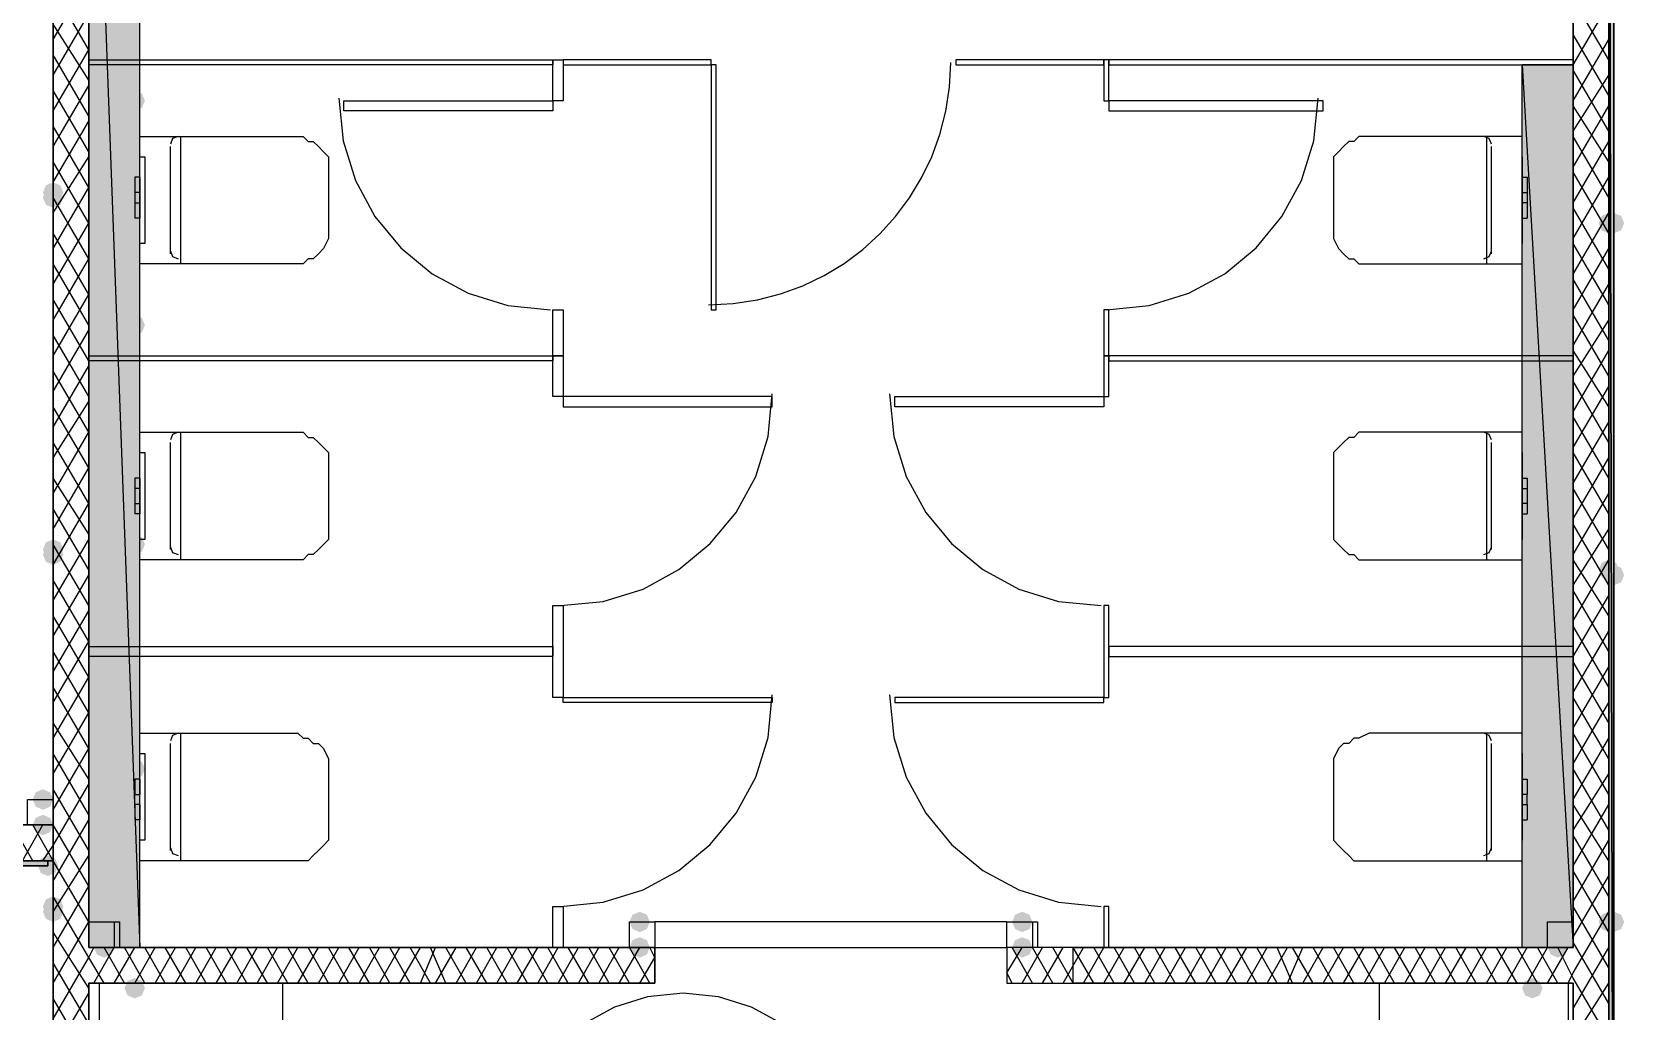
# Model space of a CAD drawing. Header units: millimetres. Extents: x 0 to 420, y 0 to 297.
# Drawn here: x 376.46 to 389.68, y 174.73 to 182.86 of the extents above; entities that cross this region are included whole.
import ezdxf

# ---------------------------------------------------------------- set-up
doc = ezdxf.new("R2010")
doc.units = ezdxf.units.MM
doc.layers.get('0').update_dxf_attribs({"linetype": 'CONTINUOUS'})

msp = doc.modelspace()

# ---------------------------------------------------------------- hatches: boundary and pattern name
at = {"true_color": 0x000007}
h = msp.add_hatch(color=0, dxfattribs=at)
h.paths.add_polyline_path([(376.639667, 187.409667), (376.639667, 169.672)], flags=0)
h.paths.add_polyline_path([(376.639667, 169.672), (376.639667, 187.409667)], flags=0)
h = msp.add_hatch(color=0, dxfattribs=at)
h.paths.add_polyline_path([(389.593667, 187.071), (389.551333, 187.071), (389.593667, 169.672)], flags=0)
h.paths.add_polyline_path([(389.551333, 187.071), (389.593667, 169.672), (389.551333, 169.672)], flags=0)
h = msp.add_hatch(color=0, dxfattribs=at)
h.paths.add_polyline_path([(377.359333, 186.69), (376.936, 186.69), (377.359333, 175.26)], flags=0)
h.paths.add_polyline_path([(376.936, 186.69), (377.359333, 175.26), (376.936, 175.26)], flags=0)
h = msp.add_hatch(color=0, dxfattribs=at)
h.paths.add_polyline_path([(389.255, 182.583667), (388.831667, 182.583667), (389.255, 175.26)], flags=0)
h.paths.add_polyline_path([(388.831667, 182.583667), (389.255, 175.26), (388.831667, 175.26)], flags=0)
for points in [[(377.401667, 182.287333), (377.376796, 182.227537), (377.317, 182.202667), (377.257204, 182.227537), (377.232333, 182.287333), (377.257204, 182.347129), (377.317, 182.372), (377.376796, 182.347129)], [(389.001, 182.287333), (388.976129, 182.227537), (388.916333, 182.202667), (388.856537, 182.227537), (388.831667, 182.287333), (388.856537, 182.347129), (388.916333, 182.372), (388.976129, 182.347129)], [(377.401667, 180.424667), (377.376796, 180.364871), (377.317, 180.34), (377.257204, 180.364871), (377.232333, 180.424667), (377.257204, 180.484462), (377.317, 180.509333), (377.376796, 180.484463)], [(389.001, 180.424667), (388.976129, 180.364871), (388.916333, 180.34), (388.856537, 180.364871), (388.831667, 180.424667), (388.856537, 180.484462), (388.916333, 180.509333), (388.976129, 180.484463)], [(377.401667, 178.604333), (377.376796, 178.544537), (377.317, 178.519667), (377.257204, 178.544537), (377.232333, 178.604333), (377.257204, 178.664129), (377.317, 178.689), (377.376796, 178.664129)], [(389.001, 178.604333), (388.976129, 178.544537), (388.916333, 178.519667), (388.856537, 178.544537), (388.831667, 178.604333), (388.856537, 178.664129), (388.916333, 178.689), (388.976129, 178.664129)], [(377.401667, 176.741667), (377.376796, 176.681871), (377.317, 176.657), (377.257204, 176.681871), (377.232333, 176.741667), (377.257204, 176.801462), (377.317, 176.826333), (377.376796, 176.801463)], [(389.001, 176.741667), (388.976129, 176.681871), (388.916333, 176.657), (388.856537, 176.681871), (388.831667, 176.741667), (388.856537, 176.801462), (388.916333, 176.826333), (388.976129, 176.801463)], [(376.639667, 176.487667), (376.614796, 176.427871), (376.555, 176.403), (376.495204, 176.427871), (376.470333, 176.487667), (376.495204, 176.547462), (376.555, 176.572333), (376.614796, 176.547463)], [(376.639667, 176.276), (376.614796, 176.216204), (376.555, 176.191333), (376.495204, 176.216204), (376.470333, 176.276), (376.495204, 176.335796), (376.555, 176.360667), (376.614796, 176.335796)], [(377.147667, 175.471667), (377.122796, 175.411871), (377.063, 175.387), (377.003204, 175.411871), (376.978333, 175.471667), (377.003204, 175.531462), (377.063, 175.556333), (377.122796, 175.531463)], [(381.592667, 175.471667), (381.567796, 175.411871), (381.508, 175.387), (381.448204, 175.411871), (381.423333, 175.471667), (381.448204, 175.531462), (381.508, 175.556333), (381.567796, 175.531463)], [(384.767667, 175.471667), (384.742796, 175.411871), (384.683, 175.387), (384.623204, 175.411871), (384.598333, 175.471667), (384.623204, 175.531462), (384.683, 175.556333), (384.742796, 175.531463)], [(389.212667, 175.471667), (389.187796, 175.411871), (389.128, 175.387), (389.068204, 175.411871), (389.043333, 175.471667), (389.068204, 175.531462), (389.128, 175.556333), (389.187796, 175.531463)], [(377.147667, 175.26), (377.122796, 175.200204), (377.063, 175.175333), (377.003204, 175.200204), (376.978333, 175.26), (377.003204, 175.319796), (377.063, 175.344667), (377.122796, 175.319796)], [(381.592667, 175.26), (381.567796, 175.200204), (381.508, 175.175333), (381.448204, 175.200204), (381.423333, 175.26), (381.448204, 175.319796), (381.508, 175.344667), (381.567796, 175.319796)], [(384.767667, 175.26), (384.742796, 175.200204), (384.683, 175.175333), (384.623204, 175.200204), (384.598333, 175.26), (384.623204, 175.319796), (384.683, 175.344667), (384.742796, 175.319796)], [(389.212667, 175.26), (389.187796, 175.200204), (389.128, 175.175333), (389.068204, 175.200204), (389.043333, 175.26), (389.068204, 175.319796), (389.128, 175.344667), (389.187796, 175.319796)], [(377.401667, 174.921333), (377.376796, 174.861537), (377.317, 174.836667), (377.257204, 174.861537), (377.232333, 174.921333), (377.257204, 174.981129), (377.317, 175.006), (377.376796, 174.981129)], [(389.001, 174.921333), (388.976129, 174.861537), (388.916333, 174.836667), (388.856537, 174.861537), (388.831667, 174.921333), (388.856537, 174.981129), (388.916333, 175.006), (388.976129, 174.981129)]]:
    msp.add_hatch(color=0, dxfattribs=at).paths.add_polyline_path(points, flags=0)
at = {"true_color": 0x0000fe}
for points in [[(376.724333, 181.525333), (376.699462, 181.465537), (376.639667, 181.440667), (376.579871, 181.465537), (376.555, 181.525333), (376.579871, 181.585129), (376.639667, 181.61), (376.699462, 181.585129)], [(376.724333, 181.483), (376.699462, 181.423204), (376.639667, 181.398333), (376.579871, 181.423204), (376.555, 181.483), (376.579871, 181.542796), (376.639667, 181.567667), (376.699462, 181.542796)], [(389.636, 181.271333), (389.611129, 181.211537), (389.551333, 181.186667), (389.491537, 181.211537), (389.466667, 181.271333), (389.491537, 181.331129), (389.551333, 181.356), (389.611129, 181.331129)], [(389.678333, 181.271333), (389.653462, 181.211537), (389.593667, 181.186667), (389.533871, 181.211537), (389.509, 181.271333), (389.533871, 181.331129), (389.593667, 181.356), (389.653462, 181.331129)], [(376.724333, 178.562), (376.699462, 178.502204), (376.639667, 178.477333), (376.579871, 178.502204), (376.555, 178.562), (376.579871, 178.621796), (376.639667, 178.646667), (376.699462, 178.621796)], [(376.724333, 178.519667), (376.699462, 178.459871), (376.639667, 178.435), (376.579871, 178.459871), (376.555, 178.519667), (376.579871, 178.579462), (376.639667, 178.604333), (376.699462, 178.579463)], [(389.636, 178.392667), (389.611129, 178.332871), (389.551333, 178.308), (389.491537, 178.332871), (389.466667, 178.392667), (389.491537, 178.452462), (389.551333, 178.477333), (389.611129, 178.452463)], [(389.678333, 178.350333), (389.653462, 178.290537), (389.593667, 178.265667), (389.533871, 178.290537), (389.509, 178.350333), (389.533871, 178.410129), (389.593667, 178.435), (389.653462, 178.410129)], [(376.682, 175.937333), (376.657129, 175.877537), (376.597333, 175.852667), (376.537538, 175.877537), (376.512667, 175.937333), (376.537537, 175.997129), (376.597333, 176.022), (376.657129, 175.997129)], [(376.682, 175.937333), (376.657129, 175.877537), (376.597333, 175.852667), (376.537538, 175.877537), (376.512667, 175.937333), (376.537537, 175.997129), (376.597333, 176.022), (376.657129, 175.997129)], [(376.724333, 175.598667), (376.699462, 175.538871), (376.639667, 175.514), (376.579871, 175.538871), (376.555, 175.598667), (376.579871, 175.658462), (376.639667, 175.683333), (376.699462, 175.658463)], [(376.724333, 175.556333), (376.699462, 175.496537), (376.639667, 175.471667), (376.579871, 175.496537), (376.555, 175.556333), (376.579871, 175.616129), (376.639667, 175.641), (376.699462, 175.616129)], [(389.636, 175.471667), (389.611129, 175.411871), (389.551333, 175.387), (389.491537, 175.411871), (389.466667, 175.471667), (389.491537, 175.531462), (389.551333, 175.556333), (389.611129, 175.531463)], [(389.678333, 175.471667), (389.653462, 175.411871), (389.593667, 175.387), (389.533871, 175.411871), (389.509, 175.471667), (389.533871, 175.531462), (389.593667, 175.556333), (389.653462, 175.531463)]]:
    msp.add_hatch(color=0, dxfattribs=at).paths.add_polyline_path(points, flags=0)
at = {"true_color": 0x000007}
h = msp.add_hatch(color=0, dxfattribs=at)
h.paths.add_polyline_path([(376.597333, 175.979667), (370.078, 175.979667), (376.597333, 175.937333)], flags=0)
h.paths.add_polyline_path([(370.078, 175.979667), (376.597333, 175.937333), (370.078, 175.937333)], flags=0)

# ---------------------------------------------------------------- linework, layer by layer
at = {"color": 0, "true_color": 0x000007}
for points in [[(389.551333, 167.216667), (389.551333, 222.504)], [(376.639667, 187.579), (376.639667, 176.276)], [(376.936, 175.26), (376.936, 187.579), (376.639667, 187.579)], [(376.639667, 187.409667), (376.639667, 169.672), (376.639667, 187.409667), (376.639667, 169.672)], [(389.255, 187.409667), (389.255, 175.26)], [(389.593667, 187.071), (389.593667, 169.672), (389.551333, 187.071), (389.551333, 169.672)], [(376.639667, 182.795333), (376.936, 183.303333)], [(376.936, 182.710667), (376.639667, 183.218667)], [(389.551333, 182.626), (389.255, 183.134)], [(389.255, 182.583667), (389.551333, 183.091667)], [(376.639667, 182.499), (376.936, 183.007)], [(376.936, 182.456667), (376.639667, 182.922333)], [(389.551333, 182.329667), (389.255, 182.837667)], [(389.255, 182.287333), (389.551333, 182.795333)], [(376.639667, 182.202667), (376.936, 182.710667)], [(376.936, 182.160333), (376.639667, 182.668333)], [(382.0795, 180.594), (382.285096, 180.604382), (382.484753, 180.634853), (382.67746, 180.684403), (382.862207, 180.752021), (383.037983, 180.836697), (383.203776, 180.937419), (383.358577, 181.053177), (383.501374, 181.182959), (383.631157, 181.325757), (383.746915, 181.480557), (383.847637, 181.646351), (383.932312, 181.822126), (383.99993, 182.006873), (384.04948, 182.19958), (384.079952, 182.399237), (384.090333, 182.604833)], [(389.551333, 182.033333), (389.255, 182.541333)], [(376.639667, 181.906333), (376.936, 182.414333)], [(376.936, 181.864), (376.639667, 182.372)], [(389.255, 182.033333), (389.551333, 182.499)], [(379.010333, 182.3085), (379.046026, 181.954437), (379.148394, 181.624661), (379.310373, 181.326238), (379.524898, 181.066231), (379.784904, 180.851706), (380.083328, 180.689727), (380.413103, 180.587359), (380.767167, 180.551667)], [(385.3815, 180.551667), (385.735563, 180.587359), (386.065339, 180.689727), (386.363762, 180.851706), (386.623769, 181.066231), (386.838294, 181.326238), (387.000273, 181.624661), (387.102641, 181.954437), (387.138333, 182.3085)], [(389.255, 181.737), (389.551333, 182.245)], [(389.551333, 181.779333), (389.255, 182.245)], [(376.639667, 181.61), (376.936, 182.118)], [(376.936, 181.567667), (376.639667, 182.075667)], [(377.676833, 181.991), (377.631932, 181.972401), (377.613333, 181.9275)], [(377.698, 181.991), (377.698, 180.932667)], [(388.577667, 181.9275), (388.559068, 181.972401), (388.514167, 181.991)], [(388.535333, 181.991), (388.535333, 180.932667)], [(389.551333, 181.483), (389.255, 181.991)], [(377.613333, 181.483), (377.613333, 181.906333)], [(388.577667, 181.483), (388.577667, 181.906333)], [(389.255, 181.440667), (389.551333, 181.948667)], [(376.639667, 181.356), (376.936, 181.821667)], [(376.936, 181.271333), (376.639667, 181.779333)], [(377.317, 181.652333), (377.317, 181.567667), (377.317, 181.525333)], [(377.359333, 181.652333), (377.317, 181.652333)], [(377.359333, 181.652333), (377.359333, 181.567667), (377.359333, 181.525333)], [(388.831667, 181.652333), (388.831667, 181.567667), (388.831667, 181.525333)], [(388.831667, 181.652333), (388.874, 181.652333)], [(388.874, 181.652333), (388.874, 181.567667), (388.874, 181.525333)], [(389.551333, 181.186667), (389.255, 181.694667)], [(389.255, 181.144333), (389.551333, 181.652333)], [(376.639667, 181.059667), (376.936, 181.567667)], [(376.936, 180.975), (376.639667, 181.483)], [(377.359333, 181.525333), (377.317, 181.525333), (377.317, 181.483), (377.317, 181.440667), (377.359333, 181.440667)], [(377.359333, 181.525333), (377.359333, 181.483), (377.359333, 181.440667)], [(377.613333, 181.017333), (377.613333, 181.483)], [(388.577667, 181.017333), (388.577667, 181.483)], [(388.831667, 181.525333), (388.831667, 181.483), (388.831667, 181.440667)], [(388.831667, 181.525333), (388.874, 181.525333), (388.874, 181.483), (388.874, 181.440667), (388.831667, 181.440667)], [(377.317, 181.440667), (377.317, 181.356), (377.317, 181.313667)], [(377.359333, 181.313667), (377.317, 181.313667)], [(377.359333, 181.440667), (377.359333, 181.356), (377.359333, 181.313667)], [(388.831667, 181.440667), (388.831667, 181.356), (388.831667, 181.313667)], [(388.831667, 181.313667), (388.874, 181.313667)], [(388.874, 181.440667), (388.874, 181.356), (388.874, 181.313667)], [(389.551333, 180.890333), (389.255, 181.398333)], [(389.255, 180.848), (389.551333, 181.356)], [(376.639667, 180.763333), (376.936, 181.271333)], [(376.936, 180.678667), (376.639667, 181.186667)], [(389.551333, 180.594), (389.255, 181.102)], [(389.255, 180.551667), (389.551333, 181.059667)], [(376.639667, 180.467), (376.936, 180.975)], [(376.936, 180.424667), (376.639667, 180.932667)], [(377.613333, 181.0385), (377.631932, 180.993599), (377.676833, 180.975)], [(388.514167, 180.975), (388.559068, 180.993599), (388.577667, 181.0385)], [(389.551333, 180.297667), (389.255, 180.805667)], [(376.639667, 180.170667), (376.936, 180.678667)], [(389.255, 180.255333), (389.551333, 180.763333)], [(376.936, 180.128333), (376.639667, 180.636333)], [(389.551333, 180.001333), (389.255, 180.509333)], [(389.255, 180.001333), (389.551333, 180.467)], [(376.639667, 179.874333), (376.936, 180.382333)], [(376.936, 179.832), (376.639667, 180.34)], [(389.255, 179.705), (389.551333, 180.213)], [(389.551333, 179.747333), (389.255, 180.213)], [(376.639667, 179.578), (376.936, 180.086)], [(376.936, 179.535667), (376.639667, 180.043667)], [(389.551333, 179.451), (389.255, 179.959)], [(389.255, 179.408667), (389.551333, 179.916667)], [(376.639667, 179.324), (376.936, 179.789667)], [(376.936, 179.239333), (376.639667, 179.747333)], [(380.851833, 178.096333), (381.205897, 178.132026), (381.535672, 178.234394), (381.834096, 178.396373), (382.094102, 178.610898), (382.308627, 178.870904), (382.470606, 179.169328), (382.572974, 179.499103), (382.608667, 179.853167)], [(383.582333, 179.853167), (383.618026, 179.499103), (383.720394, 179.169328), (383.882373, 178.870904), (384.096898, 178.610898), (384.356904, 178.396373), (384.655328, 178.234394), (384.985103, 178.132026), (385.339167, 178.096333)], [(389.551333, 179.154667), (389.255, 179.662667)], [(389.255, 179.112333), (389.551333, 179.620333)], [(376.639667, 179.027667), (376.936, 179.535667)], [(377.676833, 179.535667), (377.631932, 179.517068), (377.613333, 179.472167)], [(377.698, 179.535667), (377.698, 178.477333)], [(388.577667, 179.472167), (388.559068, 179.517068), (388.514167, 179.535667)], [(388.535333, 179.535667), (388.535333, 178.477333)], [(376.936, 178.943), (376.639667, 179.451)], [(377.613333, 178.985333), (377.613333, 179.451)], [(388.577667, 178.985333), (388.577667, 179.451)], [(389.551333, 178.858333), (389.255, 179.366333)], [(376.639667, 178.731333), (376.936, 179.239333)], [(389.255, 178.816), (389.551333, 179.324)], [(376.936, 178.689), (376.639667, 179.154667)], [(377.317, 179.154667), (377.317, 179.112333), (377.317, 179.07)], [(377.359333, 179.154667), (377.317, 179.154667)], [(377.359333, 179.07), (377.317, 179.07), (377.317, 179.027667), (377.317, 178.985333), (377.317, 178.943), (377.359333, 178.943)], [(377.359333, 179.154667), (377.359333, 179.112333), (377.359333, 179.07)], [(377.359333, 179.07), (377.359333, 179.027667), (377.359333, 178.985333), (377.359333, 178.943)], [(388.831667, 179.154667), (388.831667, 179.112333), (388.831667, 179.07)], [(388.831667, 179.154667), (388.874, 179.154667)], [(388.831667, 179.07), (388.831667, 179.027667), (388.831667, 178.985333), (388.831667, 178.943)], [(388.831667, 179.07), (388.874, 179.07), (388.874, 179.027667), (388.874, 178.985333), (388.874, 178.943), (388.831667, 178.943)], [(388.874, 179.154667), (388.874, 179.112333), (388.874, 179.07)], [(389.551333, 178.562), (389.255, 179.07)], [(376.639667, 178.435), (376.936, 178.943)], [(377.317, 178.943), (377.317, 178.900667), (377.317, 178.858333)], [(377.359333, 178.943), (377.359333, 178.900667), (377.359333, 178.858333)], [(377.613333, 178.562), (377.613333, 178.985333)], [(388.577667, 178.562), (388.577667, 178.985333)], [(388.831667, 178.943), (388.831667, 178.900667), (388.831667, 178.858333)], [(388.874, 178.943), (388.874, 178.900667), (388.874, 178.858333)], [(389.255, 178.519667), (389.551333, 179.027667)], [(376.936, 178.392667), (376.639667, 178.900667)], [(377.359333, 178.858333), (377.317, 178.858333)], [(388.831667, 178.858333), (388.874, 178.858333)], [(389.551333, 178.265667), (389.255, 178.773667)], [(389.255, 178.265667), (389.551333, 178.731333)], [(376.639667, 178.138667), (376.936, 178.646667)], [(376.936, 178.096333), (376.639667, 178.604333)], [(377.613333, 178.583167), (377.631932, 178.538265), (377.676833, 178.519667)], [(388.514167, 178.519667), (388.559068, 178.538265), (388.577667, 178.583167)], [(389.255, 177.969333), (389.551333, 178.477333)], [(389.551333, 178.011667), (389.255, 178.477333)], [(376.639667, 177.842333), (376.936, 178.350333)], [(376.936, 177.8), (376.639667, 178.308)], [(389.551333, 177.715333), (389.255, 178.223333)], [(389.255, 177.673), (389.551333, 178.181)], [(376.639667, 177.546), (376.936, 178.054)], [(376.936, 177.503667), (376.639667, 178.011667)], [(380.788333, 177.715333), (380.788333, 178.096333), (380.873, 178.096333), (380.873, 177.715333)], [(385.402667, 177.715333), (385.402667, 178.096333), (385.360333, 178.096333), (385.360333, 177.715333)], [(389.551333, 177.419), (389.255, 177.927)], [(389.255, 177.376667), (389.551333, 177.884667)], [(376.639667, 177.292), (376.936, 177.8)], [(376.936, 177.207333), (376.639667, 177.715333)], [(380.873, 177.715333), (380.873, 177.334333), (380.788333, 177.334333), (380.788333, 177.715333)], [(385.360333, 177.715333), (385.360333, 177.334333), (385.402667, 177.334333), (385.402667, 177.715333)], [(389.551333, 177.122667), (389.255, 177.630667)], [(376.639667, 176.995667), (376.936, 177.503667)], [(389.255, 177.080333), (389.551333, 177.588333)], [(376.936, 176.911), (376.639667, 177.419)], [(380.851833, 175.598667), (381.205897, 175.634359), (381.535672, 175.736727), (381.834096, 175.898706), (382.094102, 176.113231), (382.308627, 176.373238), (382.470606, 176.671661), (382.572974, 177.001437), (382.608667, 177.3555)], [(383.582333, 177.3555), (383.618026, 177.001437), (383.720394, 176.671661), (383.882373, 176.373238), (384.096898, 176.113231), (384.356904, 175.898706), (384.655328, 175.736727), (384.985103, 175.634359), (385.339167, 175.598667)], [(389.551333, 176.826333), (389.255, 177.334333)], [(389.255, 176.784), (389.551333, 177.292)], [(376.639667, 176.699333), (376.936, 177.207333)], [(376.936, 176.657), (376.639667, 177.122667)], [(377.676833, 177.038), (377.631932, 177.019401), (377.613333, 176.9745)], [(377.613333, 176.487667), (377.613333, 176.953333)], [(377.698, 177.038), (377.698, 175.979667)], [(388.577667, 176.9745), (388.559068, 177.019401), (388.514167, 177.038)], [(388.535333, 177.038), (388.535333, 175.979667)], [(388.577667, 176.487667), (388.577667, 176.953333)], [(389.551333, 176.53), (389.255, 177.038)], [(389.255, 176.487667), (389.551333, 176.995667)], [(376.639667, 176.403), (376.936, 176.911)], [(376.936, 176.360667), (376.639667, 176.868667)], [(389.551333, 176.233667), (389.255, 176.741667)], [(389.255, 176.233667), (389.551333, 176.699333)], [(376.639667, 176.106667), (376.936, 176.614667)], [(376.936, 176.064333), (376.639667, 176.572333)], [(377.317, 176.657), (377.317, 176.614667), (377.317, 176.53)], [(377.359333, 176.657), (377.317, 176.657)], [(377.359333, 176.657), (377.359333, 176.614667), (377.359333, 176.53)], [(388.831667, 176.657), (388.831667, 176.614667), (388.831667, 176.53)], [(388.831667, 176.657), (388.874, 176.657)], [(388.874, 176.657), (388.874, 176.614667), (388.874, 176.53)], [(377.359333, 176.445333), (377.317, 176.445333), (377.317, 176.487667), (377.317, 176.53), (377.359333, 176.53)], [(377.317, 176.445333), (377.317, 176.403), (377.317, 176.318333)], [(377.359333, 176.445333), (377.359333, 176.487667), (377.359333, 176.53)], [(377.359333, 176.445333), (377.359333, 176.403), (377.359333, 176.318333)], [(377.613333, 176.064333), (377.613333, 176.487667)], [(388.577667, 176.064333), (388.577667, 176.487667)], [(388.831667, 176.445333), (388.831667, 176.487667), (388.831667, 176.53)], [(388.831667, 176.445333), (388.874, 176.445333), (388.874, 176.487667), (388.874, 176.53), (388.831667, 176.53)], [(388.831667, 176.445333), (388.831667, 176.403), (388.831667, 176.318333)], [(388.874, 176.445333), (388.874, 176.403), (388.874, 176.318333)], [(389.255, 175.937333), (389.551333, 176.445333)], [(389.551333, 175.979667), (389.255, 176.445333)], [(376.639667, 175.810333), (376.936, 176.318333)], [(377.359333, 176.318333), (377.317, 176.318333)], [(388.831667, 176.318333), (388.874, 176.318333)], [(376.639667, 176.276), (370.078, 176.276)], [(376.470333, 175.979667), (376.301, 176.276)], [(376.385667, 175.979667), (376.555, 176.276)], [(376.639667, 175.979667), (376.470333, 176.276)], [(376.936, 175.768), (376.639667, 176.276)], [(389.551333, 175.683333), (389.255, 176.191333)], [(376.555, 175.979667), (376.639667, 176.106667)], [(377.613333, 176.0855), (377.631932, 176.040599), (377.676833, 176.022)], [(388.514167, 176.022), (388.559068, 176.040599), (388.577667, 176.0855)], [(389.255, 175.641), (389.551333, 176.149)], [(376.597333, 175.937333), (370.078, 175.937333), (376.597333, 175.979667), (370.078, 175.979667)], [(370.078, 175.979667), (376.639667, 175.979667)], [(376.639667, 175.556333), (376.936, 176.022)], [(376.936, 175.471667), (376.639667, 175.979667)], [(376.639667, 175.979667), (376.639667, 167.216667)], [(389.551333, 175.387), (389.255, 175.895)], [(376.639667, 175.26), (376.936, 175.768)], [(389.255, 175.344667), (389.551333, 175.852667)], [(376.936, 175.175333), (376.639667, 175.683333)], [(389.551333, 175.090667), (389.255, 175.598667)], [(389.255, 175.048333), (389.551333, 175.556333)], [(376.639667, 174.963667), (376.936, 175.471667)], [(376.936, 174.921333), (376.639667, 175.387)], [(383.116667, 175.471667), (381.635, 175.471667), (381.635, 175.344667)], [(384.556, 175.344667), (384.556, 175.471667), (383.116667, 175.471667)], [(376.936, 175.175333), (376.978333, 175.26)], [(381.635, 175.26), (376.936, 175.26)], [(376.936, 174.963667), (381.635, 174.963667), (381.635, 175.26)], [(376.978333, 174.963667), (377.147667, 175.26)], [(377.232333, 174.963667), (377.063, 175.26)], [(377.147667, 174.963667), (377.317, 175.26)], [(377.401667, 174.963667), (377.232333, 175.26)], [(377.317, 174.963667), (377.486333, 175.26)], [(377.571, 174.963667), (377.401667, 175.26)], [(377.486333, 174.963667), (377.655667, 175.26)], [(377.740333, 174.963667), (377.571, 175.26)], [(377.655667, 174.963667), (377.825, 175.26)], [(377.909667, 174.963667), (377.740333, 175.26)], [(377.825, 174.963667), (377.994333, 175.26)], [(378.079, 174.963667), (377.909667, 175.26)], [(377.994333, 174.963667), (378.163667, 175.26)], [(378.248333, 174.963667), (378.079, 175.26)], [(378.163667, 174.963667), (378.333, 175.26)], [(378.417667, 174.963667), (378.248333, 175.26)], [(378.333, 174.963667), (378.502333, 175.26)], [(378.587, 174.963667), (378.417667, 175.26)], [(378.502333, 174.963667), (378.671667, 175.26)], [(378.756333, 174.963667), (378.587, 175.26)], [(378.671667, 174.963667), (378.841, 175.26)], [(378.925667, 174.963667), (378.756333, 175.26)], [(378.841, 174.963667), (379.010333, 175.26)], [(379.095, 174.963667), (378.925667, 175.26)], [(379.010333, 174.963667), (379.179667, 175.26)], [(379.264333, 174.963667), (379.095, 175.26)], [(379.179667, 174.963667), (379.349, 175.26)], [(379.433667, 174.963667), (379.264333, 175.26)], [(379.349, 174.963667), (379.518333, 175.26)], [(379.603, 174.963667), (379.433667, 175.26)], [(379.518333, 174.963667), (379.687667, 175.26)], [(379.772333, 174.963667), (379.603, 175.26)], [(379.687667, 174.963667), (379.814667, 175.26)], [(379.899333, 174.963667), (379.772333, 175.26)], [(379.814667, 174.963667), (379.984, 175.26)], [(380.068667, 174.963667), (379.899333, 175.26)], [(379.984, 174.963667), (380.153333, 175.26)], [(380.238, 174.963667), (380.068667, 175.26)], [(380.153333, 174.963667), (380.322667, 175.26)], [(380.407333, 174.963667), (380.238, 175.26)], [(380.322667, 174.963667), (380.492, 175.26)], [(380.576667, 174.963667), (380.407333, 175.26)], [(380.492, 174.963667), (380.661333, 175.26)], [(380.746, 174.963667), (380.576667, 175.26)], [(380.661333, 174.963667), (380.830667, 175.26)], [(380.915333, 174.963667), (380.746, 175.26)], [(380.830667, 174.963667), (381, 175.26)], [(381.084667, 174.963667), (380.915333, 175.26)], [(381, 174.963667), (381.169333, 175.26)], [(381.254, 174.963667), (381.084667, 175.26)], [(381.169333, 174.963667), (381.338667, 175.26)], [(381.423333, 174.963667), (381.254, 175.26)], [(381.338667, 174.963667), (381.508, 175.26)], [(381.592667, 174.963667), (381.423333, 175.26)], [(381.635, 175.175333), (381.592667, 175.26)], [(381.635, 175.344667), (381.635, 175.26), (383.116667, 175.26)], [(383.116667, 175.26), (384.556, 175.26), (384.556, 175.344667)], [(384.556, 175.048333), (384.683, 175.26)], [(389.255, 175.26), (384.556, 175.26), (384.556, 174.963667), (389.255, 174.963667)], [(384.767667, 174.963667), (384.598333, 175.26)], [(384.683, 174.963667), (384.852333, 175.26)], [(384.937, 174.963667), (384.767667, 175.26)], [(384.852333, 174.963667), (385.021667, 175.26)], [(385.106333, 174.963667), (384.937, 175.26)], [(385.021667, 174.963667), (385.191, 175.26)], [(385.275667, 174.963667), (385.106333, 175.26)], [(385.191, 174.963667), (385.360333, 175.26)], [(385.445, 174.963667), (385.275667, 175.26)], [(385.360333, 174.963667), (385.529667, 175.26)], [(385.614333, 174.963667), (385.445, 175.26)], [(385.529667, 174.963667), (385.699, 175.26)], [(385.783667, 174.963667), (385.614333, 175.26)], [(385.699, 174.963667), (385.868333, 175.26)], [(385.953, 174.963667), (385.783667, 175.26)], [(385.868333, 174.963667), (386.037667, 175.26)], [(386.122333, 174.963667), (385.953, 175.26)], [(386.037667, 174.963667), (386.207, 175.26)], [(386.291667, 174.963667), (386.122333, 175.26)], [(386.207, 174.963667), (386.376333, 175.26)], [(386.461, 174.963667), (386.291667, 175.26)], [(386.376333, 174.963667), (386.545667, 175.26)], [(386.630333, 174.963667), (386.461, 175.26)], [(386.545667, 174.963667), (386.715, 175.26)], [(386.799667, 174.963667), (386.630333, 175.26)], [(386.715, 174.963667), (386.884333, 175.26)], [(386.926667, 174.963667), (386.799667, 175.26)], [(386.884333, 174.963667), (387.011333, 175.26)], [(387.096, 174.963667), (386.926667, 175.26)], [(387.011333, 174.963667), (387.180667, 175.26)], [(387.265333, 174.963667), (387.096, 175.26)], [(387.180667, 174.963667), (387.35, 175.26)], [(387.434667, 174.963667), (387.265333, 175.26)], [(387.35, 174.963667), (387.519333, 175.26)], [(387.604, 174.963667), (387.434667, 175.26)], [(387.519333, 174.963667), (387.688667, 175.26)], [(387.773333, 174.963667), (387.604, 175.26)], [(387.688667, 174.963667), (387.858, 175.26)], [(387.942667, 174.963667), (387.773333, 175.26)], [(387.858, 174.963667), (388.027333, 175.26)], [(388.112, 174.963667), (387.942667, 175.26)], [(388.027333, 174.963667), (388.196667, 175.26)], [(388.281333, 174.963667), (388.112, 175.26)], [(388.196667, 174.963667), (388.366, 175.26)], [(388.450667, 174.963667), (388.281333, 175.26)], [(388.366, 174.963667), (388.535333, 175.26)], [(388.62, 174.963667), (388.450667, 175.26)], [(388.535333, 174.963667), (388.704667, 175.26)], [(388.789333, 174.963667), (388.62, 175.26)], [(388.704667, 174.963667), (388.874, 175.26)], [(388.958667, 174.963667), (388.789333, 175.26)], [(388.874, 174.963667), (389.043333, 175.26)], [(389.128, 174.963667), (388.958667, 175.26)], [(389.043333, 174.963667), (389.212667, 175.26)], [(389.255, 175.006), (389.128, 175.26)], [(389.551333, 174.794333), (389.255, 175.302333)], [(389.255, 174.752), (389.551333, 175.26)], [(376.639667, 174.667333), (376.936, 175.175333)], [(376.936, 174.625), (376.639667, 175.133)], [(377.063, 174.963667), (376.936, 175.175333)], [(381.508, 174.963667), (381.635, 175.175333)], [(384.598333, 174.963667), (384.556, 175.048333)], [(389.212667, 174.963667), (389.255, 175.048333)], [(389.551333, 174.498), (389.255, 175.006)], [(376.639667, 174.371), (376.936, 174.879)], [(376.936, 174.328667), (376.639667, 174.836667)], [(378.544667, 174.963667), (376.936, 174.963667), (376.936, 170.307), (378.544667, 170.307)], [(376.936, 170.307), (376.936, 174.963667)], [(377.020667, 174.963667), (377.020667, 170.307)], [(378.544667, 174.963667), (378.544667, 170.307)], [(383.328333, 173.4185), (383.298661, 173.712842), (383.21356, 173.986993), (383.078903, 174.23508), (382.900563, 174.45123), (382.684413, 174.62957), (382.436326, 174.764227), (382.162175, 174.849328), (381.867833, 174.879), (381.573492, 174.849328), (381.299341, 174.764227), (381.051254, 174.62957), (380.835104, 174.45123), (380.656764, 174.23508), (380.522107, 173.986993), (380.437005, 173.712842), (380.407333, 173.4185)], [(387.646333, 174.963667), (387.646333, 170.307)], [(387.646333, 174.963667), (389.255, 174.963667), (389.255, 170.307), (387.646333, 170.307)], [(389.212667, 174.963667), (389.212667, 170.307)], [(389.255, 174.498), (389.551333, 174.963667)], [(389.255, 174.963667), (389.255, 170.307)]]:
    msp.add_lwpolyline(points, dxfattribs=at)
for points in [[(376.639667, 187.409667), (360.045, 187.409667), (360.045, 176.276), (376.639667, 176.276)], [(376.639667, 187.409667), (376.639667, 169.672)], [(376.639667, 169.672), (376.639667, 187.409667)], [(376.639667, 187.409667), (376.639667, 169.672)], [(376.639667, 187.409667), (376.639667, 169.672)], [(389.593667, 187.071), (389.551333, 187.071), (389.593667, 169.672)], [(389.551333, 187.071), (389.593667, 169.672), (389.551333, 169.672)], [(389.593667, 169.672), (389.593667, 187.071), (389.551333, 187.071), (389.551333, 169.672)], [(389.593667, 169.672), (389.593667, 187.071), (389.551333, 187.071), (389.551333, 169.672)], [(377.359333, 186.69), (376.936, 186.69), (377.359333, 175.26)], [(376.936, 186.69), (377.359333, 175.26), (376.936, 175.26)], [(377.359333, 175.26), (377.359333, 186.69), (376.936, 186.69), (376.936, 175.26)], [(376.936, 182.583667), (376.936, 182.626), (380.788333, 182.626), (380.788333, 182.583667)], [(380.873, 182.287333), (380.788333, 182.287333), (380.788333, 182.626), (380.873, 182.626)], [(382.100667, 182.583667), (382.100667, 182.626), (380.873, 182.626), (380.873, 182.583667)], [(382.100667, 182.583667), (382.100667, 180.551667), (382.143, 180.551667), (382.143, 182.583667)], [(385.360333, 182.583667), (385.360333, 182.626), (384.132667, 182.626), (384.132667, 182.583667)], [(385.360333, 182.287333), (385.402667, 182.287333), (385.402667, 182.626), (385.360333, 182.626)], [(389.255, 182.583667), (389.255, 182.626), (385.402667, 182.626), (385.402667, 182.583667)], [(389.255, 182.583667), (388.831667, 182.583667), (389.255, 175.26)], [(388.831667, 182.583667), (389.255, 175.26), (388.831667, 175.26)], [(389.255, 175.26), (388.831667, 175.26), (388.831667, 182.583667), (389.255, 182.583667)], [(380.788333, 182.202667), (379.052667, 182.202667), (379.052667, 182.287333), (380.788333, 182.287333)], [(385.402667, 182.202667), (387.180667, 182.202667), (387.180667, 182.287333), (385.402667, 182.287333)], [(378.925667, 181.229), (378.925667, 181.186667), (378.925667, 181.144333), (378.883333, 181.059667), (378.841, 181.017333), (378.798667, 180.975), (378.756333, 180.975), (378.714, 180.932667), (378.671667, 180.932667), (377.359333, 180.932667), (377.359333, 181.991), (378.671667, 181.991), (378.714, 181.991), (378.756333, 181.948667), (378.798667, 181.948667), (378.841, 181.906333), (378.883333, 181.864), (378.925667, 181.821667), (378.925667, 181.737), (378.925667, 181.694667)], [(387.265333, 181.229), (387.265333, 181.186667), (387.265333, 181.144333), (387.307667, 181.059667), (387.35, 181.017333), (387.392333, 180.975), (387.434667, 180.975), (387.477, 180.932667), (387.561667, 180.932667), (388.831667, 180.932667), (388.831667, 181.991), (387.561667, 181.991), (387.477, 181.991), (387.434667, 181.948667), (387.392333, 181.948667), (387.35, 181.906333), (387.307667, 181.864), (387.265333, 181.821667), (387.265333, 181.737), (387.265333, 181.694667)], [(377.359333, 181.102), (377.359333, 181.821667), (377.401667, 181.821667), (377.401667, 181.102)], [(388.831667, 181.102), (388.831667, 181.821667)], [(380.873, 180.170667), (380.788333, 180.170667), (380.788333, 180.551667), (380.873, 180.551667)], [(385.360333, 180.170667), (385.402667, 180.170667), (385.402667, 180.551667), (385.360333, 180.551667)], [(376.936, 180.128333), (376.936, 180.170667), (380.788333, 180.170667), (380.788333, 180.128333)], [(380.873, 179.832), (380.873, 179.747333), (382.608667, 179.747333), (382.608667, 179.832), (380.873, 179.832), (380.788333, 179.832), (380.788333, 180.170667), (380.873, 180.170667)], [(385.360333, 179.832), (385.360333, 179.747333), (383.624667, 179.747333), (383.624667, 179.832), (385.360333, 179.832), (385.402667, 179.832), (385.402667, 180.170667), (385.360333, 180.170667)], [(389.255, 180.128333), (389.255, 180.170667), (385.402667, 180.170667), (385.402667, 180.128333)], [(378.925667, 178.773667), (378.925667, 178.731333), (378.925667, 178.646667), (378.883333, 178.604333), (378.841, 178.562), (378.798667, 178.519667), (378.756333, 178.519667), (378.714, 178.477333), (378.671667, 178.477333), (377.359333, 178.477333), (377.359333, 179.535667), (378.671667, 179.535667), (378.714, 179.535667), (378.756333, 179.493333), (378.798667, 179.493333), (378.841, 179.451), (378.883333, 179.408667), (378.925667, 179.366333), (378.925667, 179.281667), (378.925667, 179.239333)], [(387.265333, 178.773667), (387.265333, 178.731333), (387.265333, 178.646667), (387.307667, 178.604333), (387.35, 178.562), (387.392333, 178.519667), (387.434667, 178.519667), (387.477, 178.477333), (387.561667, 178.477333), (388.831667, 178.477333), (388.831667, 179.535667), (387.561667, 179.535667), (387.477, 179.535667), (387.434667, 179.493333), (387.392333, 179.493333), (387.35, 179.451), (387.307667, 179.408667), (387.265333, 179.366333), (387.265333, 179.281667), (387.265333, 179.239333)], [(377.359333, 178.646667), (377.359333, 179.366333), (377.401667, 179.366333), (377.401667, 178.646667)], [(388.831667, 178.646667), (388.831667, 179.366333)], [(376.936, 177.673), (376.936, 177.757667), (380.788333, 177.757667), (380.788333, 177.673)], [(389.255, 177.673), (389.255, 177.757667), (385.402667, 177.757667), (385.402667, 177.673)], [(380.873, 177.334333), (382.608667, 177.334333), (382.608667, 177.292), (380.873, 177.292)], [(385.360333, 177.334333), (383.624667, 177.334333), (383.624667, 177.292), (385.360333, 177.292)], [(378.925667, 176.276), (378.925667, 176.191333), (378.925667, 176.149), (378.883333, 176.106667), (378.841, 176.064333), (378.798667, 176.022), (378.756333, 175.979667), (378.714, 175.979667), (378.671667, 175.979667), (377.359333, 175.979667), (377.359333, 177.038), (378.671667, 177.038), (378.714, 176.995667), (378.756333, 176.995667), (378.798667, 176.953333), (378.841, 176.953333), (378.883333, 176.911), (378.925667, 176.826333), (378.925667, 176.784), (378.925667, 176.741667)], [(387.265333, 176.276), (387.265333, 176.191333), (387.265333, 176.149), (387.307667, 176.106667), (387.35, 176.064333), (387.392333, 176.022), (387.434667, 175.979667), (387.477, 175.979667), (387.561667, 175.979667), (388.831667, 175.979667), (388.831667, 177.038), (387.561667, 177.038), (387.477, 176.995667), (387.434667, 176.995667), (387.392333, 176.953333), (387.35, 176.953333), (387.307667, 176.911), (387.265333, 176.826333), (387.265333, 176.784), (387.265333, 176.741667)], [(377.359333, 176.149), (377.359333, 176.868667), (377.401667, 176.868667), (377.401667, 176.149)], [(388.831667, 176.149), (388.831667, 176.868667)], [(376.639667, 176.276), (376.428, 176.276), (376.428, 176.487667), (376.639667, 176.487667), (376.639667, 176.276), (376.428, 176.276), (376.428, 176.487667), (376.639667, 176.487667)], [(376.597333, 175.979667), (370.078, 175.979667), (376.597333, 175.937333)], [(370.078, 175.979667), (376.597333, 175.937333), (370.078, 175.937333)], [(370.078, 175.937333), (370.078, 175.979667), (376.597333, 175.979667), (376.597333, 175.937333), (370.078, 175.937333), (376.597333, 175.937333), (376.597333, 175.979667), (370.078, 175.979667)], [(380.873, 175.26), (380.788333, 175.26), (380.788333, 175.598667), (380.873, 175.598667)], [(385.360333, 175.26), (385.402667, 175.26), (385.402667, 175.598667), (385.360333, 175.598667)], [(376.936, 175.471667), (377.147667, 175.471667), (377.147667, 175.26), (376.936, 175.26), (376.936, 175.471667), (377.19, 175.471667), (377.19, 175.26), (376.936, 175.26)], [(381.423333, 175.471667), (381.635, 175.471667), (381.635, 175.26), (381.423333, 175.26), (381.423333, 175.471667), (381.635, 175.471667), (381.635, 175.26), (381.423333, 175.26)], [(384.556, 175.471667), (384.767667, 175.471667), (384.767667, 175.26), (384.556, 175.26), (384.556, 175.471667), (384.81, 175.471667), (384.81, 175.26), (384.556, 175.26)], [(389.043333, 175.471667), (389.255, 175.471667), (389.255, 175.26), (389.043333, 175.26), (389.043333, 175.471667), (389.255, 175.471667), (389.255, 175.26), (389.043333, 175.26)]]:
    msp.add_lwpolyline(points, close=True, dxfattribs=at)
at = {"color": 0, "true_color": 0x000068}
msp.add_lwpolyline([(389.255, 170.307), (389.255, 174.963667), (385.106333, 174.963667), (385.106333, 175.26), (389.255, 175.26), (389.255, 187.409667), (376.936, 187.409667), (376.936, 175.26), (381.635, 175.26), (381.635, 174.963667), (376.936, 174.963667), (376.936, 170.307)], close=True, dxfattribs=at)
at = {"color": 0, "true_color": 0x0000ab}
msp.add_lwpolyline([(360.045, 169.291), (376.639667, 169.291), (376.639667, 175.979667), (360.045, 175.979667)], close=True, dxfattribs=at)

doc.saveas('drawing.dxf')
